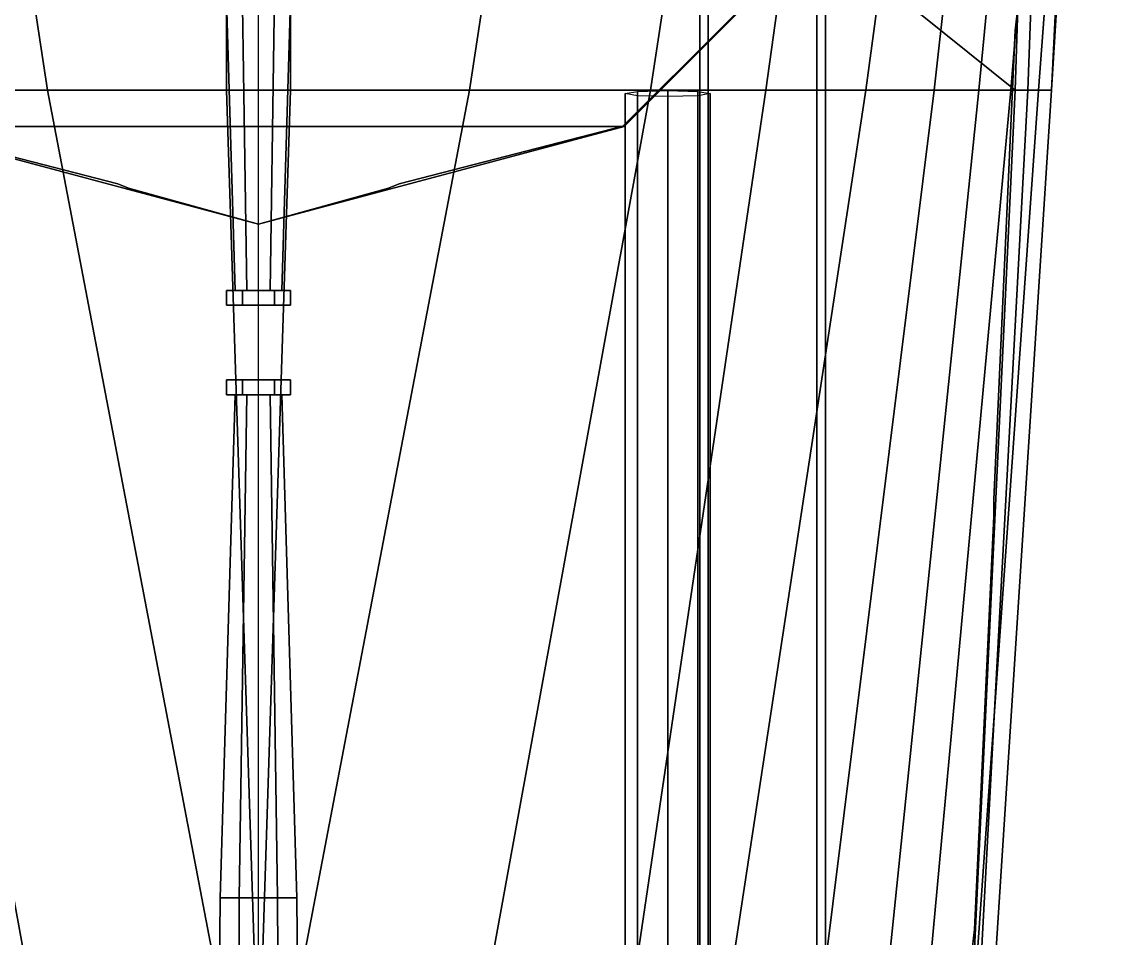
# Model space of a CAD drawing. Header units: millimetres. Extents: x -5 to 5, y -86 to 49.
# Drawn here: x -1.11 to 4.01, y -34.67 to -30.37 of the extents above; entities that cross this region are included whole.
import ezdxf

# ---------------------------------------------------------------- set-up
doc = ezdxf.new("R2010")
doc.units = ezdxf.units.MM
for name, color, linetype in [('deck', 3, 'Continuous'), ('drawing', 9, 'Continuous'), ('gun', 1, 'Continuous'), ('h2', 6, 'Continuous'), ('railings', 6, 'Continuous'), ('rails', 4, 'Continuous'), ('superstructure', 2, 'Continuous')]:
    doc.layers.add(name, color=color, linetype=linetype)

msp = doc.modelspace()

# ---------------------------------------------------------------- linework, layer by layer
for points in [[(0, -30.69, -2.18), (0, -26.03, -2.72), (0.15, -26.03, -2.69), (0.15, -30.69, -2.15)], [(0.15, -30.69, -2.15), (0.15, -26.03, -2.69), (1.7, -26.03, -2.31), (0.99, -30.69, -1.98)], [(0.99, -30.69, -1.98), (1.7, -26.03, -2.31), (2.55, -26.03, -1.96), (1.84, -30.69, -1.75)], [(1.84, -30.69, -1.75), (2.55, -26.03, -1.96), (3.03, -26.03, -1.65), (2.38, -30.69, -1.51)], [(2.38, -30.69, -1.51), (3.03, -26.03, -1.65), (3.48, -26.03, -1.16), (2.85, -30.69, -1.16)], [(2.85, -30.69, -1.16), (3.48, -26.03, -1.16), (3.69, -26.03, -0.83), (3.17, -30.69, -0.83)], [(3.17, -30.69, -0.83), (3.69, -26.03, -0.83), (3.83, -26.03, -0.53), (3.38, -30.69, -0.53)], [(3.38, -30.69, -0.53), (3.83, -26.03, -0.53), (3.91, -26.03, -0.25), (3.53, -30.69, -0.25)], [(3.53, -30.69, -0.25), (3.91, -26.03, -0.25), (4.01, -26.03, 0.25), (3.66, -30.69, 0.25)], [(3.61, -30.69, 2.2), (3.78, -26.03, 2.2), (3.7, -26.03, 2.43), (3.55, -30.69, 2.47)], [(3.55, -30.69, 2.47), (3.7, -26.03, 2.43), (3.7, -26.03, 2.52), (3.55, -30.69, 2.56)], [(3.72, -30.69, 1.35), (3.95, -26.03, 1.35), (3.78, -26.03, 2.2), (3.61, -30.69, 2.2)], [(3.66, -30.69, 0.25), (4.01, -26.03, 0.25), (4.01, -26.03, 0.77), (3.72, -30.69, 0.77)], [(3.72, -30.69, 0.77), (4.01, -26.03, 0.77), (3.95, -26.03, 1.35), (3.72, -30.69, 1.35)], [(0, -35.35, -1.68), (0.15, -30.69, -2.15), (0.99, -30.69, -1.98), (0.1, -35.35, -1.67)], [(0, -35.35, -1.68), (0, -30.69, -2.18), (0.15, -30.69, -2.15), (0, -35.35, -1.68)], [(0.1, -35.35, -1.67), (0.99, -30.69, -1.98), (1.84, -30.69, -1.75), (0.99, -35.35, -1.51)], [(0.99, -35.35, -1.51), (1.84, -30.69, -1.75), (2.38, -30.69, -1.51), (1.69, -35.35, -1.35)], [(1.69, -35.35, -1.35), (2.38, -30.69, -1.51), (2.85, -30.69, -1.16), (2.14, -35.35, -1.16)], [(1.7786, -37.2711, -2.0646), (1.72, -37.2809, -1.9235), (1.72, -30.707, -1.4638), (1.7786, -30.6971, -1.6049)], [(1.72, -37.2809, -1.9235), (1.7786, -37.2908, -1.7824), (1.7786, -30.7168, -1.3227), (1.72, -30.707, -1.4638)], [(1.92, -37.267, -2.123), (1.7786, -37.2711, -2.0646), (1.7786, -30.6971, -1.6049), (1.92, -30.693, -1.6633)], [(1.7786, -37.2908, -1.7824), (1.92, -37.2949, -1.724), (1.92, -30.7209, -1.2643), (1.7786, -30.7168, -1.3227)], [(2.0614, -37.2711, -2.0646), (1.92, -37.267, -2.123), (1.92, -30.693, -1.6633), (2.0614, -30.6971, -1.6049)], [(1.92, -37.2949, -1.724), (2.0614, -37.2908, -1.7824), (2.0614, -30.7168, -1.3227), (1.92, -30.7209, -1.2643)], [(2.12, -37.2809, -1.9235), (2.0614, -37.2711, -2.0646), (2.0614, -30.6971, -1.6049), (2.12, -30.707, -1.4638)], [(2.0614, -37.2908, -1.7824), (2.12, -37.2809, -1.9235), (2.12, -30.707, -1.4638), (2.0614, -30.7168, -1.3227)], [(2.14, -35.35, -1.16), (2.85, -30.69, -1.16), (3.17, -30.69, -0.83), (2.59, -35.35, -0.83)], [(2.59, -35.35, -0.83), (3.17, -30.69, -0.83), (3.38, -30.69, -0.53), (2.9, -35.35, -0.53)], [(2.9, -35.35, -0.53), (3.38, -30.69, -0.53), (3.53, -30.69, -0.25), (3.1, -35.35, -0.25)], [(3.1, -35.35, -0.25), (3.53, -30.69, -0.25), (3.66, -30.69, 0.25), (3.33, -35.35, 0.25)], [(3.36, -35.35, 2.2), (3.61, -30.69, 2.2), (3.55, -30.69, 2.47), (3.33, -35.35, 2.49)], [(3.33, -35.35, 2.49), (3.55, -30.69, 2.47), (3.55, -30.69, 2.56), (3.33, -35.35, 2.58)], [(3.33, -35.35, 0.25), (3.66, -30.69, 0.25), (3.72, -30.69, 0.77), (3.42, -35.35, 0.77)], [(3.42, -35.35, 1.35), (3.72, -30.69, 1.35), (3.61, -30.69, 2.2), (3.36, -35.35, 2.2)], [(3.42, -35.35, 0.77), (3.72, -30.69, 0.77), (3.72, -30.69, 1.35), (3.42, -35.35, 1.35)]]:
    msp.add_3dface(points)
at = {"layer": 'deck', "color": 3}
for points in [[(3.55, -30.69, 2.56), (3.7, -26.03, 2.52), (1.67, -26.03, 2.52), (1.67, -29.18, 2.547)], [(3.55, -30.69, 2.56), (1.67, -29.18, 2.547), (-1.67, -29.18, 2.547), (-3.55, -30.69, 2.56)], [(3.33, -35.35, 2.58), (3.55, -30.69, 2.56), (-3.55, -30.69, 2.56), (-3.33, -35.35, 2.58)]]:
    msp.add_3dface(points, dxfattribs=at)
at = {"layer": 'drawing', "extrusion": (1, -1.22461e-16, 0)}
msp.add_line((0, -48.93, -5.93), (0, 48.93, -5.93), dxfattribs=at)
at = {"layer": 'gun'}
for points in [[(-0.055, -31.63, 6.5747), (-0.11, -31.63, 6.67), (-0.18, -29.27, 6.67), (-0.09, -29.27, 6.5141)], [(-0.11, -31.63, 6.67), (-0.055, -31.63, 6.7653), (-0.09, -29.27, 6.8259), (-0.18, -29.27, 6.67)], [(0.055, -31.63, 6.5747), (-0.055, -31.63, 6.5747), (-0.09, -29.27, 6.5141), (0.09, -29.27, 6.5141)], [(-0.055, -31.63, 6.7653), (0.055, -31.63, 6.7653), (0.09, -29.27, 6.8259), (-0.09, -29.27, 6.8259)], [(0.11, -31.63, 6.67), (0.055, -31.63, 6.5747), (0.09, -29.27, 6.5141), (0.18, -29.27, 6.67)], [(0.055, -31.63, 6.7653), (0.11, -31.63, 6.67), (0.18, -29.27, 6.67), (0.09, -29.27, 6.8259)], [(0.075, -31.63, 6.7999), (-0.075, -31.63, 6.7999), (-0.15, -31.63, 6.67), (0.15, -31.63, 6.67)], [(-0.075, -31.63, 6.7999), (-0.15, -31.63, 6.67), (-0.15, -31.7, 6.67), (-0.075, -31.7, 6.7999)], [(0.15, -31.63, 6.67), (-0.15, -31.63, 6.67), (-0.075, -31.63, 6.5401), (0.075, -31.63, 6.5401)], [(-0.15, -31.63, 6.67), (-0.075, -31.63, 6.5401), (-0.075, -31.7, 6.5401), (-0.15, -31.7, 6.67)], [(-0.075, -31.63, 6.5401), (0.075, -31.63, 6.5401), (0.075, -31.7, 6.5401), (-0.075, -31.7, 6.5401)], [(0.075, -31.63, 6.7999), (-0.075, -31.63, 6.7999), (-0.075, -31.7, 6.7999), (0.075, -31.7, 6.7999)], [(0.15, -31.63, 6.67), (0.075, -31.63, 6.7999), (0.075, -31.7, 6.7999), (0.15, -31.7, 6.67)], [(0.075, -31.63, 6.5401), (0.15, -31.63, 6.67), (0.15, -31.7, 6.67), (0.075, -31.7, 6.5401)], [(-0.15, -32.12, 4.22), (-0.075, -32.12, 4.3499), (-0.075, -32.05, 4.3499), (-0.15, -32.05, 4.22)], [(-0.075, -32.12, 4.0901), (-0.15, -32.12, 4.22), (-0.15, -32.05, 4.22), (-0.075, -32.05, 4.0901)], [(0.075, -32.12, 4.0901), (-0.075, -32.12, 4.0901), (-0.075, -32.05, 4.0901), (0.075, -32.05, 4.0901)], [(-0.075, -32.12, 4.3499), (0.075, -32.12, 4.3499), (0.075, -32.05, 4.3499), (-0.075, -32.05, 4.3499)], [(0.075, -32.12, 4.3499), (0.15, -32.12, 4.22), (0.15, -32.05, 4.22), (0.075, -32.05, 4.3499)], [(0.15, -32.12, 4.22), (0.075, -32.12, 4.0901), (0.075, -32.05, 4.0901), (0.15, -32.05, 4.22)], [(-0.11, -32.12, 4.22), (-0.055, -32.12, 4.1247), (-0.09, -34.48, 4.0641), (-0.18, -34.48, 4.22)], [(-0.055, -32.12, 4.3153), (-0.11, -32.12, 4.22), (-0.18, -34.48, 4.22), (-0.09, -34.48, 4.3759)], [(-0.075, -32.12, 4.3499), (0.075, -32.12, 4.3499), (0.15, -32.12, 4.22), (-0.15, -32.12, 4.22)], [(-0.15, -32.12, 4.22), (0.15, -32.12, 4.22), (0.075, -32.12, 4.0901), (-0.075, -32.12, 4.0901)], [(-0.055, -32.12, 4.1247), (0.055, -32.12, 4.1247), (0.09, -34.48, 4.0641), (-0.09, -34.48, 4.0641)], [(0.055, -32.12, 4.3153), (-0.055, -32.12, 4.3153), (-0.09, -34.48, 4.3759), (0.09, -34.48, 4.3759)], [(0.055, -32.12, 4.1247), (0.11, -32.12, 4.22), (0.18, -34.48, 4.22), (0.09, -34.48, 4.0641)], [(0.11, -32.12, 4.22), (0.055, -32.12, 4.3153), (0.09, -34.48, 4.3759), (0.18, -34.48, 4.22)], [(-0.09, -34.48, 4.3759), (-0.18, -34.48, 4.22), (-0.185, -35.01, 4.22), (-0.0925, -35.01, 4.3802)], [(-0.18, -34.48, 4.22), (-0.09, -34.48, 4.0641), (-0.0925, -35.01, 4.0598), (-0.185, -35.01, 4.22)], [(-0.09, -34.48, 4.0641), (0.09, -34.48, 4.0641), (0.0925, -35.01, 4.0598), (-0.0925, -35.01, 4.0598)], [(0.09, -34.48, 4.3759), (-0.09, -34.48, 4.3759), (-0.0925, -35.01, 4.3802), (0.0925, -35.01, 4.3802)], [(0.18, -34.48, 4.22), (0.09, -34.48, 4.3759), (0.0925, -35.01, 4.3802), (0.185, -35.01, 4.22)], [(0.09, -34.48, 4.0641), (0.18, -34.48, 4.22), (0.185, -35.01, 4.22), (0.0925, -35.01, 4.0598)]]:
    msp.add_3dface(points, dxfattribs=at)
at = {"layer": 'h2'}
for points in [[(-0.99, -30.69, -1.98), (-1.7, -26.03, -2.31), (-2.55, -26.03, -1.96), (-1.84, -30.69, -1.75)], [(-0.15, -30.69, -2.15), (-0.15, -26.03, -2.69), (-1.7, -26.03, -2.31), (-0.99, -30.69, -1.98)], [(0, -30.69, -2.18), (0, -26.03, -2.72), (-0.15, -26.03, -2.69), (-0.15, -30.69, -2.15)], [(-0.99, -35.35, -1.51), (-1.84, -30.69, -1.75), (-2.38, -30.69, -1.51), (-1.69, -35.35, -1.35)], [(-0.1, -35.35, -1.67), (-0.99, -30.69, -1.98), (-1.84, -30.69, -1.75), (-0.99, -35.35, -1.51)], [(0, -35.35, -1.68), (-0.15, -30.69, -2.15), (-0.99, -30.69, -1.98), (-0.1, -35.35, -1.67)], [(0, -35.35, -1.68), (0, -30.69, -2.18), (-0.15, -30.69, -2.15), (0, -35.35, -1.68)]]:
    msp.add_3dface(points, dxfattribs=at)
at = {"layer": 'railings'}
for points in [[(1.71, -30.86, 6.11), (1.71, -30.86, 6.14), (2.66, -29.91, 6.14), (2.66, -29.91, 6.11)], [(2.66, -29.91, 6.11), (2.66, -29.91, 6.14), (1.71, -30.86, 6.14), (1.71, -30.86, 6.11)], [(2.66, -29.91, 5.6), (2.66, -29.91, 5.63), (1.71, -30.86, 5.63), (1.71, -30.86, 5.6)], [(1.71, -30.86, 5.6), (1.71, -30.86, 5.63), (2.66, -29.91, 5.63), (2.66, -29.91, 5.6)], [(3.55, -30.41, 3.76), (3.56, -30.33, 3.76), (3.56, -30.33, 2.55), (3.55, -30.41, 2.55)], [(3.55, -30.41, 2.55), (3.56, -30.33, 2.55), (3.56, -30.33, 3.76), (3.55, -30.41, 3.76)], [(3.55, -30.41, 3.73), (3.55, -30.41, 3.76), (3.45, -32.61, 3.77), (3.45, -32.61, 3.74)], [(3.45, -32.61, 3.74), (3.45, -32.61, 3.77), (3.55, -30.41, 3.76), (3.55, -30.41, 3.73)], [(3.45, -32.61, 3.23), (3.45, -32.61, 3.26), (3.55, -30.41, 3.25), (3.55, -30.41, 3.22)], [(3.55, -30.41, 3.22), (3.55, -30.41, 3.25), (3.45, -32.61, 3.26), (3.45, -32.61, 3.23)], [(-0.66, -31.13, 5.6), (-0.66, -31.13, 5.63), (-1.71, -30.86, 5.63), (-1.71, -30.86, 5.6)], [(-1.71, -30.86, 5.6), (-1.71, -30.86, 5.63), (-0.66, -31.13, 5.63), (-0.66, -31.13, 5.6)], [(-1.71, -30.86, 6.11), (-1.71, -30.86, 6.14), (-0.66, -31.13, 6.14), (-0.66, -31.13, 6.11)], [(-0.66, -31.13, 6.11), (-0.66, -31.13, 6.14), (-1.71, -30.86, 6.14), (-1.71, -30.86, 6.11)], [(0.66, -31.13, 6.11), (0.66, -31.13, 6.14), (1.71, -30.86, 6.14), (1.71, -30.86, 6.11)], [(1.71, -30.86, 6.11), (1.71, -30.86, 6.14), (0.66, -31.13, 6.14), (0.66, -31.13, 6.11)], [(1.71, -30.86, 5.6), (1.71, -30.86, 5.63), (0.66, -31.13, 5.63), (0.66, -31.13, 5.6)], [(0.66, -31.13, 5.6), (0.66, -31.13, 5.63), (1.71, -30.86, 5.63), (1.71, -30.86, 5.6)], [(-0.61, -31.15, 5.03), (-0.66, -31.13, 5.03), (-0.66, -31.13, 6.14), (-0.61, -31.15, 6.14)], [(-0.61, -31.15, 6.14), (-0.66, -31.13, 6.14), (-0.66, -31.13, 5.03), (-0.61, -31.15, 5.03)], [(0.61, -31.15, 6.14), (0.66, -31.13, 6.14), (0.66, -31.13, 5.03), (0.61, -31.15, 5.03)], [(0.61, -31.15, 5.03), (0.66, -31.13, 5.03), (0.66, -31.13, 6.14), (0.61, -31.15, 6.14)], [(-0.61, -31.15, 5.6), (-0.61, -31.15, 5.63), (0, -31.32, 5.63), (0, -31.32, 5.6)], [(0, -31.32, 5.6), (0, -31.32, 5.63), (-0.61, -31.15, 5.63), (-0.61, -31.15, 5.6)], [(0, -31.32, 6.11), (0, -31.32, 6.14), (-0.61, -31.15, 6.14), (-0.61, -31.15, 6.11)], [(-0.61, -31.15, 6.11), (-0.61, -31.15, 6.14), (0, -31.32, 6.14), (0, -31.32, 6.11)], [(0, -31.32, 6.11), (0, -31.32, 6.14), (0.61, -31.15, 6.14), (0.61, -31.15, 6.11)], [(0.61, -31.15, 6.11), (0.61, -31.15, 6.14), (0, -31.32, 6.14), (0, -31.32, 6.11)], [(0, -31.32, 5.6), (0, -31.32, 5.63), (0.61, -31.15, 5.63), (0.61, -31.15, 5.6)], [(0.61, -31.15, 5.6), (0.61, -31.15, 5.63), (0, -31.32, 5.63), (0, -31.32, 5.6)], [(3.45, -32.69, 2.56), (3.45, -32.61, 2.56), (3.45, -32.61, 3.77), (3.45, -32.69, 3.77)], [(3.45, -32.69, 3.77), (3.45, -32.61, 3.77), (3.45, -32.61, 2.56), (3.45, -32.69, 2.56)], [(3.45, -32.69, 3.74), (3.45, -32.69, 3.77), (3.36, -34.63, 3.78), (3.36, -34.63, 3.75)], [(3.36, -34.63, 3.75), (3.36, -34.63, 3.78), (3.45, -32.69, 3.77), (3.45, -32.69, 3.74)], [(3.45, -32.69, 3.23), (3.45, -32.69, 3.26), (3.36, -34.63, 3.27), (3.36, -34.63, 3.24)], [(3.36, -34.63, 3.24), (3.36, -34.63, 3.27), (3.45, -32.69, 3.26), (3.45, -32.69, 3.23)], [(3.35, -34.71, 2.57), (3.36, -34.63, 2.57), (3.36, -34.63, 3.78), (3.35, -34.71, 3.78)], [(3.35, -34.71, 3.78), (3.36, -34.63, 3.78), (3.36, -34.63, 2.57), (3.35, -34.71, 2.57)]]:
    msp.add_3dface(points, dxfattribs=at)
at = {"layer": 'rails'}
for points in [[(2.07, -26.03, 2.6), (2.07, -26.03, 2.52), (2.07, -30.69, 2.56), (2.07, -30.69, 2.64)], [(2.11, -30.69, 2.64), (2.11, -26.03, 2.6), (2.07, -26.03, 2.6), (2.07, -30.69, 2.64)], [(2.11, -30.69, 2.56), (2.11, -26.03, 2.52), (2.11, -26.03, 2.6), (2.11, -30.69, 2.64)], [(2.66, -30.69, 2.64), (2.66, -26.03, 2.6), (2.62, -26.03, 2.6), (2.62, -30.69, 2.64)], [(2.62, -26.03, 2.6), (2.62, -26.03, 2.52), (2.62, -30.69, 2.56), (2.62, -30.69, 2.64)], [(2.66, -30.69, 2.56), (2.66, -26.03, 2.52), (2.66, -26.03, 2.6), (2.66, -30.69, 2.64)], [(2.11, -35.35, 2.66), (2.11, -30.69, 2.64), (2.07, -30.69, 2.64), (2.07, -35.35, 2.66)], [(2.07, -30.69, 2.64), (2.07, -30.69, 2.56), (2.07, -35.35, 2.58), (2.07, -35.35, 2.66)], [(2.11, -35.35, 2.58), (2.11, -30.69, 2.56), (2.11, -30.69, 2.64), (2.11, -35.35, 2.66)], [(2.62, -30.69, 2.64), (2.62, -30.69, 2.56), (2.62, -35.35, 2.58), (2.62, -35.35, 2.66)], [(2.66, -35.35, 2.66), (2.66, -30.69, 2.64), (2.62, -30.69, 2.64), (2.62, -35.35, 2.66)], [(2.66, -35.35, 2.58), (2.66, -30.69, 2.56), (2.66, -30.69, 2.64), (2.66, -35.35, 2.66)]]:
    msp.add_3dface(points, dxfattribs=at)
at = {"layer": 'superstructure'}
for points in [[(-2.9705, -29.605, 5.03), (-1.715, -30.8605, 5.03), (1.715, -30.8605, 5.03), (2.9705, -29.605, 5.03)], [(1.715, -30.8605, 4.92), (2.9705, -29.605, 4.92), (2.9705, -29.605, 5.03), (1.715, -30.8605, 5.03)], [(-1.715, -30.8605, 4.92), (0, -31.32, 4.92), (0, -31.32, 5.03), (-1.715, -30.8605, 5.03)], [(-1.715, -30.8605, 5.03), (0, -31.32, 5.03), (0, -31.32, 5.03), (1.715, -30.8605, 5.03)], [(0, -31.32, 4.92), (1.715, -30.8605, 4.92), (1.715, -30.8605, 5.03), (0, -31.32, 5.03)]]:
    msp.add_3dface(points, dxfattribs=at)

doc.saveas('drawing.dxf')
